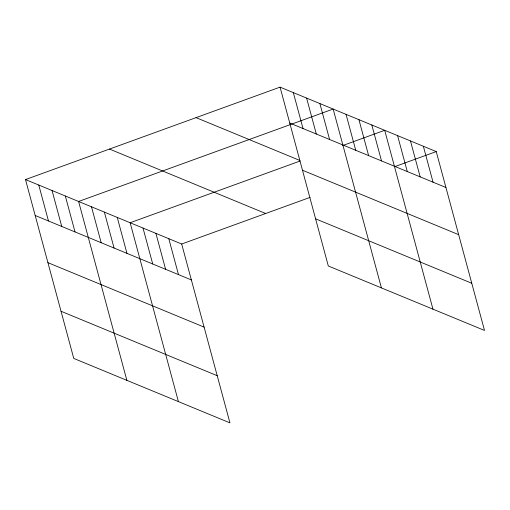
<?xml version="1.0" encoding="UTF-8"?>
<svg xmlns="http://www.w3.org/2000/svg" width="510" height="510" viewBox="0 0 510 510"><rect width="100%" height="100%" fill="white"/><g stroke="black" fill="none" stroke-linecap="round" stroke-linejoin="round"><path stroke-width="0.76" d="M25.5 179.571L181.681 244.009L229.94 422.867L73.759 358.428L25.5 179.571L280.06 87.133L436.241 151.572L484.5 330.429L328.319 265.99L280.06 87.133M299.956 161.077L130.139 222.742L178.404 401.606M342.701 145.56L384.699 130.305L432.958 309.168M181.681 244.009L310.067 197.389M394.976 166.553L436.241 151.572M289.75 123.057L445.931 187.495M196.057 117.638L299.982 160.516M302.481 170.225L458.662 234.664M315.594 218.822L471.775 283.267M109.503 149.067L265.684 213.505M35.196 215.494L191.377 279.933M47.921 262.663L204.102 327.101M61.034 311.259L217.215 375.698M423.357 146.255L433.047 182.178M410.467 140.939L420.163 176.868M397.583 135.622L407.28 171.551M371.815 124.988L381.512 160.918M358.932 119.671L368.622 155.601M346.048 114.355L355.738 150.284M381.423 287.901L333.157 109.044L78.604 201.476L126.862 380.339M319.885 103.562L329.581 139.491M306.612 98.086L316.302 134.015M293.333 92.61L303.029 128.539M168.797 238.693L178.487 274.616M155.913 233.376L165.603 269.299M143.023 228.059L152.719 263.982M117.255 217.426L126.952 253.355M104.371 212.109L114.068 248.038M91.488 206.792L101.178 242.722M65.325 195.999L75.021 231.929M52.052 190.523L61.742 226.446M38.773 185.047L48.469 220.97"/></g></svg>
